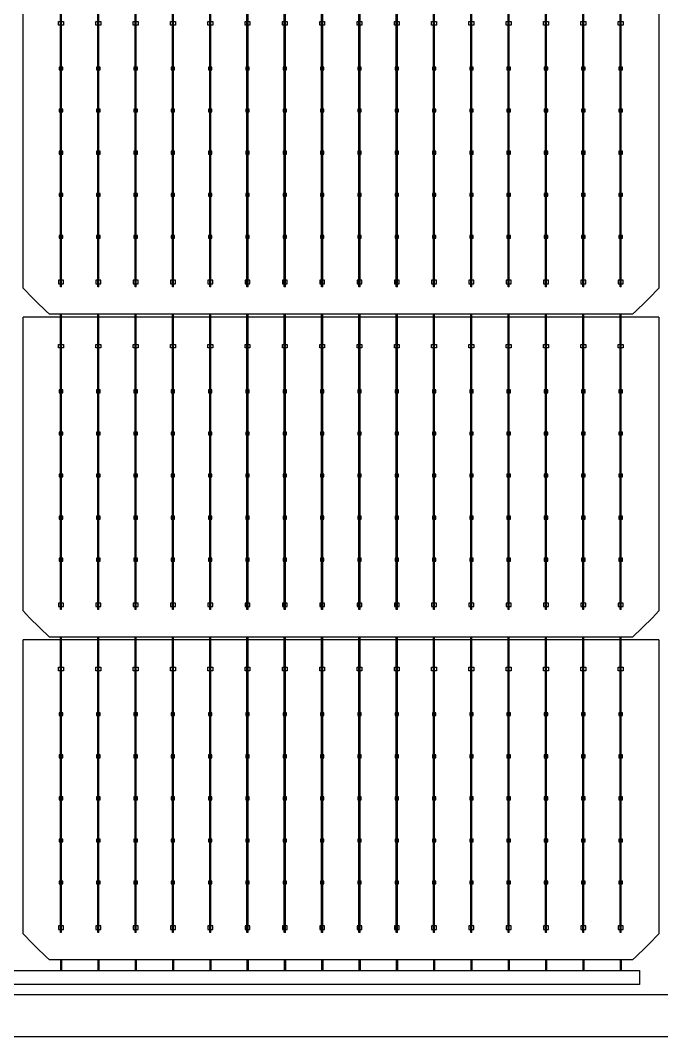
# Model space of a CAD drawing. Header units: millimetres. Extents: x 10297564 to 11610295, y -9287743 to -8409454.
# Drawn here: x 10393034 to 10395599, y -9107605 to -9103535 of the extents above; entities that cross this region are included whole.
import ezdxf

# ---------------------------------------------------------------- set-up
doc = ezdxf.new("R2010")
doc.units = ezdxf.units.MM
doc.header["$LTSCALE"] = 100

msp = doc.modelspace()

# ---------------------------------------------------------------- linework, layer by layer
for p, q in [((10393194.1, -9104602.3), (10393194.1, -9103419.4)), ((10393198.6, -9104602.3), (10393198.6, -9103419.4)), ((10393343.3, -9104602.3), (10393343.3, -9103419.4)), ((10393347.8, -9104602.3), (10393347.8, -9103419.4)), ((10393492.6, -9104602.3), (10393492.6, -9103419.4)), ((10393497, -9104602.3), (10393497, -9103419.4)), ((10393641.8, -9104602.3), (10393641.8, -9103419.4)), ((10393646.3, -9104602.3), (10393646.3, -9103419.4)), ((10393791.1, -9104602.3), (10393791.1, -9103419.4)), ((10393795.5, -9104602.3), (10393795.5, -9103419.4)), ((10393940.3, -9104602.3), (10393940.3, -9103419.4)), ((10393944.8, -9104602.3), (10393944.8, -9103419.4)), ((10394089.6, -9104602.3), (10394089.6, -9103419.4)), ((10394094, -9104602.3), (10394094, -9103419.4)), ((10394238.8, -9104602.3), (10394238.8, -9103419.4)), ((10394243.3, -9104602.3), (10394243.3, -9103419.4)), ((10394388.1, -9104602.3), (10394388.1, -9103419.4)), ((10394392.5, -9104602.3), (10394392.5, -9103419.4)), ((10394537.3, -9104602.3), (10394537.3, -9103419.4)), ((10394541.8, -9104602.3), (10394541.8, -9103419.4)), ((10394686.6, -9104602.3), (10394686.6, -9103419.4)), ((10394691, -9104602.3), (10394691, -9103419.4)), ((10394835.8, -9104602.3), (10394835.8, -9103419.4)), ((10394840.3, -9104602.3), (10394840.3, -9103419.4)), ((10394985.1, -9104602.3), (10394985.1, -9103419.4)), ((10394989.5, -9104602.3), (10394989.5, -9103419.4)), ((10395134.3, -9104602.3), (10395134.3, -9103419.4)), ((10395138.8, -9104602.3), (10395138.8, -9103419.4)), ((10395283.6, -9104602.3), (10395283.6, -9103419.4)), ((10395288, -9104602.3), (10395288, -9103419.4)), ((10395432.8, -9104602.3), (10395432.8, -9103419.4)), ((10395437.3, -9104602.3), (10395437.3, -9103419.4)), ((10395587.1, -9104723.3), (10393045.7, -9104723.3)), ((10393194.1, -9105894.9), (10393194.1, -9104712)), ((10393198.6, -9105894.9), (10393198.6, -9104712)), ((10393343.3, -9105894.9), (10393343.3, -9104712)), ((10393347.8, -9105894.9), (10393347.8, -9104712)), ((10393492.6, -9105894.9), (10393492.6, -9104712)), ((10393497, -9105894.9), (10393497, -9104712)), ((10393641.8, -9105894.9), (10393641.8, -9104712)), ((10393646.3, -9105894.9), (10393646.3, -9104712)), ((10393791.1, -9105894.9), (10393791.1, -9104712)), ((10393795.5, -9105894.9), (10393795.5, -9104712)), ((10393940.3, -9105894.9), (10393940.3, -9104712)), ((10393944.8, -9105894.9), (10393944.8, -9104712)), ((10394089.6, -9105894.9), (10394089.6, -9104712)), ((10394094, -9105894.9), (10394094, -9104712)), ((10394238.8, -9105894.9), (10394238.8, -9104712)), ((10394243.3, -9105894.9), (10394243.3, -9104712)), ((10394388.1, -9105894.9), (10394388.1, -9104712)), ((10394392.5, -9105894.9), (10394392.5, -9104712)), ((10394537.3, -9105894.9), (10394537.3, -9104712)), ((10394541.8, -9105894.9), (10394541.8, -9104712)), ((10394686.6, -9105894.9), (10394686.6, -9104712)), ((10394691, -9105894.9), (10394691, -9104712)), ((10394835.8, -9105894.9), (10394835.8, -9104712)), ((10394840.3, -9105894.9), (10394840.3, -9104712)), ((10394985.1, -9105894.9), (10394985.1, -9104712)), ((10394989.5, -9105894.9), (10394989.5, -9104712)), ((10395134.3, -9105894.9), (10395134.3, -9104712)), ((10395138.8, -9105894.9), (10395138.8, -9104712)), ((10395283.6, -9105894.9), (10395283.6, -9104712)), ((10395288, -9105894.9), (10395288, -9104712)), ((10395432.8, -9105894.9), (10395432.8, -9104712)), ((10395437.3, -9105894.9), (10395437.3, -9104712)), ((10395587.1, -9106015.9), (10393045.7, -9106015.9)), ((10393194.1, -9107187.6), (10393194.1, -9106004.7)), ((10393198.6, -9107187.6), (10393198.6, -9106004.7)), ((10393343.3, -9107187.6), (10393343.3, -9106004.7)), ((10393347.8, -9107187.6), (10393347.8, -9106004.7)), ((10393492.6, -9107187.6), (10393492.6, -9106004.7)), ((10393497, -9107187.6), (10393497, -9106004.7)), ((10393641.8, -9107187.6), (10393641.8, -9106004.7)), ((10393646.3, -9107187.6), (10393646.3, -9106004.7)), ((10393791.1, -9107187.6), (10393791.1, -9106004.7)), ((10393795.5, -9107187.6), (10393795.5, -9106004.7)), ((10393940.3, -9107187.6), (10393940.3, -9106004.7)), ((10393944.8, -9107187.6), (10393944.8, -9106004.7)), ((10394089.6, -9107187.6), (10394089.6, -9106004.7)), ((10394094, -9107187.6), (10394094, -9106004.7)), ((10394238.8, -9107187.6), (10394238.8, -9106004.7)), ((10394243.3, -9107187.6), (10394243.3, -9106004.7)), ((10394388.1, -9107187.6), (10394388.1, -9106004.7)), ((10394392.5, -9107187.6), (10394392.5, -9106004.7)), ((10394537.3, -9107187.6), (10394537.3, -9106004.7)), ((10394541.8, -9107187.6), (10394541.8, -9106004.7)), ((10394686.6, -9107187.6), (10394686.6, -9106004.7)), ((10394691, -9107187.6), (10394691, -9106004.7)), ((10394835.8, -9107187.6), (10394835.8, -9106004.7)), ((10394840.3, -9107187.6), (10394840.3, -9106004.7)), ((10394985.1, -9107187.6), (10394985.1, -9106004.7)), ((10394989.5, -9107187.6), (10394989.5, -9106004.7)), ((10395134.3, -9107187.6), (10395134.3, -9106004.7)), ((10395138.8, -9107187.6), (10395138.8, -9106004.7)), ((10395283.6, -9107187.6), (10395283.6, -9106004.7)), ((10395288, -9107187.6), (10395288, -9106004.7)), ((10395432.8, -9107187.6), (10395432.8, -9106004.7)), ((10395437.3, -9107187.6), (10395437.3, -9106004.7)), ((10393194.1, -9107297.4), (10393194.1, -9107339.3)), ((10393198.6, -9107297.4), (10393198.6, -9107339.3)), ((10393343.3, -9107297.4), (10393343.3, -9107339.3)), ((10393347.8, -9107297.4), (10393347.8, -9107339.3)), ((10393492.6, -9107297.4), (10393492.6, -9107339.3)), ((10393497, -9107297.4), (10393497, -9107339.3)), ((10393641.8, -9107297.4), (10393641.8, -9107339.3)), ((10393646.3, -9107297.4), (10393646.3, -9107339.3)), ((10393791.1, -9107297.4), (10393791.1, -9107339.3)), ((10393795.5, -9107297.4), (10393795.5, -9107339.3)), ((10393940.3, -9107297.4), (10393940.3, -9107339.3)), ((10393944.8, -9107297.4), (10393944.8, -9107339.3)), ((10394089.6, -9107297.4), (10394089.6, -9107339.3)), ((10394094, -9107297.4), (10394094, -9107339.3)), ((10394238.8, -9107297.4), (10394238.8, -9107339.3)), ((10394243.3, -9107297.4), (10394243.3, -9107339.3)), ((10394388.1, -9107297.4), (10394388.1, -9107339.3)), ((10394392.5, -9107297.4), (10394392.5, -9107339.3)), ((10394537.3, -9107297.4), (10394537.3, -9107339.3)), ((10394541.8, -9107297.4), (10394541.8, -9107339.3)), ((10394686.6, -9107297.4), (10394686.6, -9107339.3)), ((10394691, -9107297.4), (10394691, -9107339.3)), ((10394835.8, -9107297.4), (10394835.8, -9107339.3)), ((10394840.3, -9107297.4), (10394840.3, -9107339.3)), ((10394985.1, -9107297.4), (10394985.1, -9107339.3)), ((10394989.5, -9107297.4), (10394989.5, -9107339.3)), ((10395134.3, -9107297.4), (10395134.3, -9107339.3)), ((10395138.8, -9107297.4), (10395138.8, -9107339.3)), ((10395283.6, -9107297.4), (10395283.6, -9107339.3)), ((10395288, -9107297.4), (10395288, -9107339.3)), ((10395432.8, -9107297.4), (10395432.8, -9107339.3)), ((10395437.3, -9107297.4), (10395437.3, -9107339.3))]:
    msp.add_line(p, q)
for points in [[(10390262.3, -9073235.9), (10406065.8, -9073235.9), (10406065.8, -9107604.7), (10390262.3, -9107604.7)], [(10390429.7, -9073403.3), (10405898.4, -9073403.3), (10405898.4, -9107437.3), (10390429.7, -9107437.3)], [(10393186.6, -9103554.3), (10393186.6, -9103540.4), (10393206.1, -9103540.4), (10393206.1, -9103554.3)], [(10393335.8, -9103554.3), (10393335.8, -9103540.4), (10393355.3, -9103540.4), (10393355.3, -9103554.3)], [(10393485.1, -9103554.3), (10393485.1, -9103540.4), (10393504.6, -9103540.4), (10393504.6, -9103554.3)], [(10393634.3, -9103554.3), (10393634.3, -9103540.4), (10393653.8, -9103540.4), (10393653.8, -9103554.3)], [(10393783.5, -9103554.3), (10393783.5, -9103540.4), (10393803.1, -9103540.4), (10393803.1, -9103554.3)], [(10393932.8, -9103554.3), (10393932.8, -9103540.4), (10393952.3, -9103540.4), (10393952.3, -9103554.3)], [(10394082, -9103554.3), (10394082, -9103540.4), (10394101.6, -9103540.4), (10394101.6, -9103554.3)], [(10394231.3, -9103554.3), (10394231.3, -9103540.4), (10394250.8, -9103540.4), (10394250.8, -9103554.3)], [(10394380.5, -9103554.3), (10394380.5, -9103540.4), (10394400.1, -9103540.4), (10394400.1, -9103554.3)], [(10394529.8, -9103554.3), (10394529.8, -9103540.4), (10394549.3, -9103540.4), (10394549.3, -9103554.3)], [(10394679, -9103554.3), (10394679, -9103540.4), (10394698.6, -9103540.4), (10394698.6, -9103554.3)], [(10394828.3, -9103554.3), (10394828.3, -9103540.4), (10394847.8, -9103540.4), (10394847.8, -9103554.3)], [(10394977.5, -9103554.3), (10394977.5, -9103540.4), (10394997.1, -9103540.4), (10394997.1, -9103554.3)], [(10395126.8, -9103554.3), (10395126.8, -9103540.4), (10395146.3, -9103540.4), (10395146.3, -9103554.3)], [(10395276, -9103554.3), (10395276, -9103540.4), (10395295.6, -9103540.4), (10395295.6, -9103554.3)], [(10395425.3, -9103554.3), (10395425.3, -9103540.4), (10395444.8, -9103540.4), (10395444.8, -9103554.3)], [(10393203.3, -9103722.7), (10393189.3, -9103722.7), (10393189.3, -9103733.8), (10393203.3, -9103733.8)], [(10393352.5, -9103722.7), (10393338.6, -9103722.7), (10393338.6, -9103733.8), (10393352.5, -9103733.8)], [(10393501.8, -9103722.7), (10393487.8, -9103722.7), (10393487.8, -9103733.8), (10393501.8, -9103733.8)], [(10393651, -9103722.7), (10393637.1, -9103722.7), (10393637.1, -9103733.8), (10393651, -9103733.8)], [(10393800.3, -9103722.7), (10393786.3, -9103722.7), (10393786.3, -9103733.8), (10393800.3, -9103733.8)], [(10393949.5, -9103722.7), (10393935.6, -9103722.7), (10393935.6, -9103733.8), (10393949.5, -9103733.8)], [(10394098.8, -9103722.7), (10394084.8, -9103722.7), (10394084.8, -9103733.8), (10394098.8, -9103733.8)], [(10394248, -9103722.7), (10394234.1, -9103722.7), (10394234.1, -9103733.8), (10394248, -9103733.8)], [(10394397.3, -9103722.7), (10394383.3, -9103722.7), (10394383.3, -9103733.8), (10394397.3, -9103733.8)], [(10394546.5, -9103722.7), (10394532.6, -9103722.7), (10394532.6, -9103733.8), (10394546.5, -9103733.8)], [(10394695.8, -9103722.7), (10394681.8, -9103722.7), (10394681.8, -9103733.8), (10394695.8, -9103733.8)], [(10394845, -9103722.7), (10394831.1, -9103722.7), (10394831.1, -9103733.8), (10394845, -9103733.8)], [(10394994.3, -9103722.7), (10394980.3, -9103722.7), (10394980.3, -9103733.8), (10394994.3, -9103733.8)], [(10395143.5, -9103722.7), (10395129.6, -9103722.7), (10395129.6, -9103733.8), (10395143.5, -9103733.8)], [(10395292.8, -9103722.7), (10395278.8, -9103722.7), (10395278.8, -9103733.8), (10395292.8, -9103733.8)], [(10395442, -9103722.7), (10395428.1, -9103722.7), (10395428.1, -9103733.8), (10395442, -9103733.8)], [(10393203.3, -9103891.2), (10393189.3, -9103891.2), (10393189.3, -9103902.3), (10393203.3, -9103902.3)], [(10393352.5, -9103891.2), (10393338.6, -9103891.2), (10393338.6, -9103902.3), (10393352.5, -9103902.3)], [(10393501.8, -9103891.2), (10393487.8, -9103891.2), (10393487.8, -9103902.3), (10393501.8, -9103902.3)], [(10393651, -9103891.2), (10393637.1, -9103891.2), (10393637.1, -9103902.3), (10393651, -9103902.3)], [(10393800.3, -9103891.2), (10393786.3, -9103891.2), (10393786.3, -9103902.3), (10393800.3, -9103902.3)], [(10393949.5, -9103891.2), (10393935.6, -9103891.2), (10393935.6, -9103902.3), (10393949.5, -9103902.3)], [(10394098.8, -9103891.2), (10394084.8, -9103891.2), (10394084.8, -9103902.3), (10394098.8, -9103902.3)], [(10394248, -9103891.2), (10394234.1, -9103891.2), (10394234.1, -9103902.3), (10394248, -9103902.3)], [(10394397.3, -9103891.2), (10394383.3, -9103891.2), (10394383.3, -9103902.3), (10394397.3, -9103902.3)], [(10394546.5, -9103891.2), (10394532.6, -9103891.2), (10394532.6, -9103902.3), (10394546.5, -9103902.3)], [(10394695.8, -9103891.2), (10394681.8, -9103891.2), (10394681.8, -9103902.3), (10394695.8, -9103902.3)], [(10394845, -9103891.2), (10394831.1, -9103891.2), (10394831.1, -9103902.3), (10394845, -9103902.3)], [(10394994.3, -9103891.2), (10394980.3, -9103891.2), (10394980.3, -9103902.3), (10394994.3, -9103902.3)], [(10395143.5, -9103891.2), (10395129.6, -9103891.2), (10395129.6, -9103902.3), (10395143.5, -9103902.3)], [(10395292.8, -9103891.2), (10395278.8, -9103891.2), (10395278.8, -9103902.3), (10395292.8, -9103902.3)], [(10395442, -9103891.2), (10395428.1, -9103891.2), (10395428.1, -9103902.3), (10395442, -9103902.3)], [(10393203.3, -9104059.7), (10393189.3, -9104059.7), (10393189.3, -9104070.8), (10393203.3, -9104070.8)], [(10393352.5, -9104059.7), (10393338.6, -9104059.7), (10393338.6, -9104070.8), (10393352.5, -9104070.8)], [(10393501.8, -9104059.7), (10393487.8, -9104059.7), (10393487.8, -9104070.8), (10393501.8, -9104070.8)], [(10393651, -9104059.7), (10393637.1, -9104059.7), (10393637.1, -9104070.8), (10393651, -9104070.8)], [(10393800.3, -9104059.7), (10393786.3, -9104059.7), (10393786.3, -9104070.8), (10393800.3, -9104070.8)], [(10393949.5, -9104059.7), (10393935.6, -9104059.7), (10393935.6, -9104070.8), (10393949.5, -9104070.8)], [(10394098.8, -9104059.7), (10394084.8, -9104059.7), (10394084.8, -9104070.8), (10394098.8, -9104070.8)], [(10394248, -9104059.7), (10394234.1, -9104059.7), (10394234.1, -9104070.8), (10394248, -9104070.8)], [(10394397.3, -9104059.7), (10394383.3, -9104059.7), (10394383.3, -9104070.8), (10394397.3, -9104070.8)], [(10394546.5, -9104059.7), (10394532.6, -9104059.7), (10394532.6, -9104070.8), (10394546.5, -9104070.8)], [(10394695.8, -9104059.7), (10394681.8, -9104059.7), (10394681.8, -9104070.8), (10394695.8, -9104070.8)], [(10394845, -9104059.7), (10394831.1, -9104059.7), (10394831.1, -9104070.8), (10394845, -9104070.8)], [(10394994.3, -9104059.7), (10394980.3, -9104059.7), (10394980.3, -9104070.8), (10394994.3, -9104070.8)], [(10395143.5, -9104059.7), (10395129.6, -9104059.7), (10395129.6, -9104070.8), (10395143.5, -9104070.8)], [(10395292.8, -9104059.7), (10395278.8, -9104059.7), (10395278.8, -9104070.8), (10395292.8, -9104070.8)], [(10395442, -9104059.7), (10395428.1, -9104059.7), (10395428.1, -9104070.8), (10395442, -9104070.8)], [(10393203.3, -9104228.2), (10393189.3, -9104228.2), (10393189.3, -9104239.3), (10393203.3, -9104239.3)], [(10393352.5, -9104228.2), (10393338.6, -9104228.2), (10393338.6, -9104239.3), (10393352.5, -9104239.3)], [(10393501.8, -9104228.2), (10393487.8, -9104228.2), (10393487.8, -9104239.3), (10393501.8, -9104239.3)], [(10393651, -9104228.2), (10393637.1, -9104228.2), (10393637.1, -9104239.3), (10393651, -9104239.3)], [(10393800.3, -9104228.2), (10393786.3, -9104228.2), (10393786.3, -9104239.3), (10393800.3, -9104239.3)], [(10393949.5, -9104228.2), (10393935.6, -9104228.2), (10393935.6, -9104239.3), (10393949.5, -9104239.3)], [(10394098.8, -9104228.2), (10394084.8, -9104228.2), (10394084.8, -9104239.3), (10394098.8, -9104239.3)], [(10394248, -9104228.2), (10394234.1, -9104228.2), (10394234.1, -9104239.3), (10394248, -9104239.3)], [(10394397.3, -9104228.2), (10394383.3, -9104228.2), (10394383.3, -9104239.3), (10394397.3, -9104239.3)], [(10394546.5, -9104228.2), (10394532.6, -9104228.2), (10394532.6, -9104239.3), (10394546.5, -9104239.3)], [(10394695.8, -9104228.2), (10394681.8, -9104228.2), (10394681.8, -9104239.3), (10394695.8, -9104239.3)], [(10394845, -9104228.2), (10394831.1, -9104228.2), (10394831.1, -9104239.3), (10394845, -9104239.3)], [(10394994.3, -9104228.2), (10394980.3, -9104228.2), (10394980.3, -9104239.3), (10394994.3, -9104239.3)], [(10395143.5, -9104228.2), (10395129.6, -9104228.2), (10395129.6, -9104239.3), (10395143.5, -9104239.3)], [(10395292.8, -9104228.2), (10395278.8, -9104228.2), (10395278.8, -9104239.3), (10395292.8, -9104239.3)], [(10395442, -9104228.2), (10395428.1, -9104228.2), (10395428.1, -9104239.3), (10395442, -9104239.3)], [(10393203.3, -9104396.7), (10393189.3, -9104396.7), (10393189.3, -9104407.8), (10393203.3, -9104407.8)], [(10393352.5, -9104396.7), (10393338.6, -9104396.7), (10393338.6, -9104407.8), (10393352.5, -9104407.8)], [(10393501.8, -9104396.7), (10393487.8, -9104396.7), (10393487.8, -9104407.8), (10393501.8, -9104407.8)], [(10393651, -9104396.7), (10393637.1, -9104396.7), (10393637.1, -9104407.8), (10393651, -9104407.8)], [(10393800.3, -9104396.7), (10393786.3, -9104396.7), (10393786.3, -9104407.8), (10393800.3, -9104407.8)], [(10393949.5, -9104396.7), (10393935.6, -9104396.7), (10393935.6, -9104407.8), (10393949.5, -9104407.8)], [(10394098.8, -9104396.7), (10394084.8, -9104396.7), (10394084.8, -9104407.8), (10394098.8, -9104407.8)], [(10394248, -9104396.7), (10394234.1, -9104396.7), (10394234.1, -9104407.8), (10394248, -9104407.8)], [(10394397.3, -9104396.7), (10394383.3, -9104396.7), (10394383.3, -9104407.8), (10394397.3, -9104407.8)], [(10394546.5, -9104396.7), (10394532.6, -9104396.7), (10394532.6, -9104407.8), (10394546.5, -9104407.8)], [(10394695.8, -9104396.7), (10394681.8, -9104396.7), (10394681.8, -9104407.8), (10394695.8, -9104407.8)], [(10394845, -9104396.7), (10394831.1, -9104396.7), (10394831.1, -9104407.8), (10394845, -9104407.8)], [(10394994.3, -9104396.7), (10394980.3, -9104396.7), (10394980.3, -9104407.8), (10394994.3, -9104407.8)], [(10395143.5, -9104396.7), (10395129.6, -9104396.7), (10395129.6, -9104407.8), (10395143.5, -9104407.8)], [(10395292.8, -9104396.7), (10395278.8, -9104396.7), (10395278.8, -9104407.8), (10395292.8, -9104407.8)], [(10395442, -9104396.7), (10395428.1, -9104396.7), (10395428.1, -9104407.8), (10395442, -9104407.8)], [(10393186.6, -9104576.2), (10393186.6, -9104590.1), (10393206.1, -9104590.1), (10393206.1, -9104576.2)], [(10393335.8, -9104576.2), (10393335.8, -9104590.1), (10393355.3, -9104590.1), (10393355.3, -9104576.2)], [(10393485.1, -9104576.2), (10393485.1, -9104590.1), (10393504.6, -9104590.1), (10393504.6, -9104576.2)], [(10393634.3, -9104576.2), (10393634.3, -9104590.1), (10393653.8, -9104590.1), (10393653.8, -9104576.2)], [(10393783.5, -9104576.2), (10393783.5, -9104590.1), (10393803.1, -9104590.1), (10393803.1, -9104576.2)], [(10393932.8, -9104576.2), (10393932.8, -9104590.1), (10393952.3, -9104590.1), (10393952.3, -9104576.2)], [(10394082, -9104576.2), (10394082, -9104590.1), (10394101.6, -9104590.1), (10394101.6, -9104576.2)], [(10394231.3, -9104576.2), (10394231.3, -9104590.1), (10394250.8, -9104590.1), (10394250.8, -9104576.2)], [(10394380.5, -9104576.2), (10394380.5, -9104590.1), (10394400.1, -9104590.1), (10394400.1, -9104576.2)], [(10394529.8, -9104576.2), (10394529.8, -9104590.1), (10394549.3, -9104590.1), (10394549.3, -9104576.2)], [(10394679, -9104576.2), (10394679, -9104590.1), (10394698.6, -9104590.1), (10394698.6, -9104576.2)], [(10394828.3, -9104576.2), (10394828.3, -9104590.1), (10394847.8, -9104590.1), (10394847.8, -9104576.2)], [(10394977.5, -9104576.2), (10394977.5, -9104590.1), (10394997.1, -9104590.1), (10394997.1, -9104576.2)], [(10395126.8, -9104576.2), (10395126.8, -9104590.1), (10395146.3, -9104590.1), (10395146.3, -9104576.2)], [(10395276, -9104576.2), (10395276, -9104590.1), (10395295.6, -9104590.1), (10395295.6, -9104576.2)], [(10395425.3, -9104576.2), (10395425.3, -9104590.1), (10395444.8, -9104590.1), (10395444.8, -9104576.2)], [(10393186.6, -9104847), (10393186.6, -9104833), (10393206.1, -9104833), (10393206.1, -9104847)], [(10393335.8, -9104847), (10393335.8, -9104833), (10393355.3, -9104833), (10393355.3, -9104847)], [(10393485.1, -9104847), (10393485.1, -9104833), (10393504.6, -9104833), (10393504.6, -9104847)], [(10393634.3, -9104847), (10393634.3, -9104833), (10393653.8, -9104833), (10393653.8, -9104847)], [(10393783.5, -9104847), (10393783.5, -9104833), (10393803.1, -9104833), (10393803.1, -9104847)], [(10393932.8, -9104847), (10393932.8, -9104833), (10393952.3, -9104833), (10393952.3, -9104847)], [(10394082, -9104847), (10394082, -9104833), (10394101.6, -9104833), (10394101.6, -9104847)], [(10394231.3, -9104847), (10394231.3, -9104833), (10394250.8, -9104833), (10394250.8, -9104847)], [(10394380.5, -9104847), (10394380.5, -9104833), (10394400.1, -9104833), (10394400.1, -9104847)], [(10394529.8, -9104847), (10394529.8, -9104833), (10394549.3, -9104833), (10394549.3, -9104847)], [(10394679, -9104847), (10394679, -9104833), (10394698.6, -9104833), (10394698.6, -9104847)], [(10394828.3, -9104847), (10394828.3, -9104833), (10394847.8, -9104833), (10394847.8, -9104847)], [(10394977.5, -9104847), (10394977.5, -9104833), (10394997.1, -9104833), (10394997.1, -9104847)], [(10395126.8, -9104847), (10395126.8, -9104833), (10395146.3, -9104833), (10395146.3, -9104847)], [(10395276, -9104847), (10395276, -9104833), (10395295.6, -9104833), (10395295.6, -9104847)], [(10395425.3, -9104847), (10395425.3, -9104833), (10395444.8, -9104833), (10395444.8, -9104847)], [(10393203.3, -9105015.4), (10393189.3, -9105015.4), (10393189.3, -9105026.5), (10393203.3, -9105026.5)], [(10393352.5, -9105015.4), (10393338.6, -9105015.4), (10393338.6, -9105026.5), (10393352.5, -9105026.5)], [(10393501.8, -9105015.4), (10393487.8, -9105015.4), (10393487.8, -9105026.5), (10393501.8, -9105026.5)], [(10393651, -9105015.4), (10393637.1, -9105015.4), (10393637.1, -9105026.5), (10393651, -9105026.5)], [(10393800.3, -9105015.4), (10393786.3, -9105015.4), (10393786.3, -9105026.5), (10393800.3, -9105026.5)], [(10393949.5, -9105015.4), (10393935.6, -9105015.4), (10393935.6, -9105026.5), (10393949.5, -9105026.5)], [(10394098.8, -9105015.4), (10394084.8, -9105015.4), (10394084.8, -9105026.5), (10394098.8, -9105026.5)], [(10394248, -9105015.4), (10394234.1, -9105015.4), (10394234.1, -9105026.5), (10394248, -9105026.5)], [(10394397.3, -9105015.4), (10394383.3, -9105015.4), (10394383.3, -9105026.5), (10394397.3, -9105026.5)], [(10394546.5, -9105015.4), (10394532.6, -9105015.4), (10394532.6, -9105026.5), (10394546.5, -9105026.5)], [(10394695.8, -9105015.4), (10394681.8, -9105015.4), (10394681.8, -9105026.5), (10394695.8, -9105026.5)], [(10394845, -9105015.4), (10394831.1, -9105015.4), (10394831.1, -9105026.5), (10394845, -9105026.5)], [(10394994.3, -9105015.4), (10394980.3, -9105015.4), (10394980.3, -9105026.5), (10394994.3, -9105026.5)], [(10395143.5, -9105015.4), (10395129.6, -9105015.4), (10395129.6, -9105026.5), (10395143.5, -9105026.5)], [(10395292.8, -9105015.4), (10395278.8, -9105015.4), (10395278.8, -9105026.5), (10395292.8, -9105026.5)], [(10395442, -9105015.4), (10395428.1, -9105015.4), (10395428.1, -9105026.5), (10395442, -9105026.5)], [(10393203.3, -9105183.9), (10393189.3, -9105183.9), (10393189.3, -9105195), (10393203.3, -9105195)], [(10393352.5, -9105183.9), (10393338.6, -9105183.9), (10393338.6, -9105195), (10393352.5, -9105195)], [(10393501.8, -9105183.9), (10393487.8, -9105183.9), (10393487.8, -9105195), (10393501.8, -9105195)], [(10393651, -9105183.9), (10393637.1, -9105183.9), (10393637.1, -9105195), (10393651, -9105195)], [(10393800.3, -9105183.9), (10393786.3, -9105183.9), (10393786.3, -9105195), (10393800.3, -9105195)], [(10393949.5, -9105183.9), (10393935.6, -9105183.9), (10393935.6, -9105195), (10393949.5, -9105195)], [(10394098.8, -9105183.9), (10394084.8, -9105183.9), (10394084.8, -9105195), (10394098.8, -9105195)], [(10394248, -9105183.9), (10394234.1, -9105183.9), (10394234.1, -9105195), (10394248, -9105195)], [(10394397.3, -9105183.9), (10394383.3, -9105183.9), (10394383.3, -9105195), (10394397.3, -9105195)], [(10394546.5, -9105183.9), (10394532.6, -9105183.9), (10394532.6, -9105195), (10394546.5, -9105195)], [(10394695.8, -9105183.9), (10394681.8, -9105183.9), (10394681.8, -9105195), (10394695.8, -9105195)], [(10394845, -9105183.9), (10394831.1, -9105183.9), (10394831.1, -9105195), (10394845, -9105195)], [(10394994.3, -9105183.9), (10394980.3, -9105183.9), (10394980.3, -9105195), (10394994.3, -9105195)], [(10395143.5, -9105183.9), (10395129.6, -9105183.9), (10395129.6, -9105195), (10395143.5, -9105195)], [(10395292.8, -9105183.9), (10395278.8, -9105183.9), (10395278.8, -9105195), (10395292.8, -9105195)], [(10395442, -9105183.9), (10395428.1, -9105183.9), (10395428.1, -9105195), (10395442, -9105195)], [(10393203.3, -9105352.3), (10393189.3, -9105352.3), (10393189.3, -9105363.5), (10393203.3, -9105363.5)], [(10393352.5, -9105352.3), (10393338.6, -9105352.3), (10393338.6, -9105363.5), (10393352.5, -9105363.5)], [(10393501.8, -9105352.3), (10393487.8, -9105352.3), (10393487.8, -9105363.5), (10393501.8, -9105363.5)], [(10393651, -9105352.3), (10393637.1, -9105352.3), (10393637.1, -9105363.5), (10393651, -9105363.5)], [(10393800.3, -9105352.3), (10393786.3, -9105352.3), (10393786.3, -9105363.5), (10393800.3, -9105363.5)], [(10393949.5, -9105352.3), (10393935.6, -9105352.3), (10393935.6, -9105363.5), (10393949.5, -9105363.5)], [(10394098.8, -9105352.3), (10394084.8, -9105352.3), (10394084.8, -9105363.5), (10394098.8, -9105363.5)], [(10394248, -9105352.3), (10394234.1, -9105352.3), (10394234.1, -9105363.5), (10394248, -9105363.5)], [(10394397.3, -9105352.3), (10394383.3, -9105352.3), (10394383.3, -9105363.5), (10394397.3, -9105363.5)], [(10394546.5, -9105352.3), (10394532.6, -9105352.3), (10394532.6, -9105363.5), (10394546.5, -9105363.5)], [(10394695.8, -9105352.3), (10394681.8, -9105352.3), (10394681.8, -9105363.5), (10394695.8, -9105363.5)], [(10394845, -9105352.3), (10394831.1, -9105352.3), (10394831.1, -9105363.5), (10394845, -9105363.5)], [(10394994.3, -9105352.3), (10394980.3, -9105352.3), (10394980.3, -9105363.5), (10394994.3, -9105363.5)], [(10395143.5, -9105352.3), (10395129.6, -9105352.3), (10395129.6, -9105363.5), (10395143.5, -9105363.5)], [(10395292.8, -9105352.3), (10395278.8, -9105352.3), (10395278.8, -9105363.5), (10395292.8, -9105363.5)], [(10395442, -9105352.3), (10395428.1, -9105352.3), (10395428.1, -9105363.5), (10395442, -9105363.5)], [(10393203.3, -9105520.8), (10393189.3, -9105520.8), (10393189.3, -9105532), (10393203.3, -9105532)], [(10393352.5, -9105520.8), (10393338.6, -9105520.8), (10393338.6, -9105532), (10393352.5, -9105532)], [(10393501.8, -9105520.8), (10393487.8, -9105520.8), (10393487.8, -9105532), (10393501.8, -9105532)], [(10393651, -9105520.8), (10393637.1, -9105520.8), (10393637.1, -9105532), (10393651, -9105532)], [(10393800.3, -9105520.8), (10393786.3, -9105520.8), (10393786.3, -9105532), (10393800.3, -9105532)], [(10393949.5, -9105520.8), (10393935.6, -9105520.8), (10393935.6, -9105532), (10393949.5, -9105532)], [(10394098.8, -9105520.8), (10394084.8, -9105520.8), (10394084.8, -9105532), (10394098.8, -9105532)], [(10394248, -9105520.8), (10394234.1, -9105520.8), (10394234.1, -9105532), (10394248, -9105532)], [(10394397.3, -9105520.8), (10394383.3, -9105520.8), (10394383.3, -9105532), (10394397.3, -9105532)], [(10394546.5, -9105520.8), (10394532.6, -9105520.8), (10394532.6, -9105532), (10394546.5, -9105532)], [(10394695.8, -9105520.8), (10394681.8, -9105520.8), (10394681.8, -9105532), (10394695.8, -9105532)], [(10394845, -9105520.8), (10394831.1, -9105520.8), (10394831.1, -9105532), (10394845, -9105532)], [(10394994.3, -9105520.8), (10394980.3, -9105520.8), (10394980.3, -9105532), (10394994.3, -9105532)], [(10395143.5, -9105520.8), (10395129.6, -9105520.8), (10395129.6, -9105532), (10395143.5, -9105532)], [(10395292.8, -9105520.8), (10395278.8, -9105520.8), (10395278.8, -9105532), (10395292.8, -9105532)], [(10395442, -9105520.8), (10395428.1, -9105520.8), (10395428.1, -9105532), (10395442, -9105532)], [(10393203.3, -9105689.3), (10393189.3, -9105689.3), (10393189.3, -9105700.5), (10393203.3, -9105700.5)], [(10393352.5, -9105689.3), (10393338.6, -9105689.3), (10393338.6, -9105700.5), (10393352.5, -9105700.5)], [(10393501.8, -9105689.3), (10393487.8, -9105689.3), (10393487.8, -9105700.5), (10393501.8, -9105700.5)], [(10393651, -9105689.3), (10393637.1, -9105689.3), (10393637.1, -9105700.5), (10393651, -9105700.5)], [(10393800.3, -9105689.3), (10393786.3, -9105689.3), (10393786.3, -9105700.5), (10393800.3, -9105700.5)], [(10393949.5, -9105689.3), (10393935.6, -9105689.3), (10393935.6, -9105700.5), (10393949.5, -9105700.5)], [(10394098.8, -9105689.3), (10394084.8, -9105689.3), (10394084.8, -9105700.5), (10394098.8, -9105700.5)], [(10394248, -9105689.3), (10394234.1, -9105689.3), (10394234.1, -9105700.5), (10394248, -9105700.5)], [(10394397.3, -9105689.3), (10394383.3, -9105689.3), (10394383.3, -9105700.5), (10394397.3, -9105700.5)], [(10394546.5, -9105689.3), (10394532.6, -9105689.3), (10394532.6, -9105700.5), (10394546.5, -9105700.5)], [(10394695.8, -9105689.3), (10394681.8, -9105689.3), (10394681.8, -9105700.5), (10394695.8, -9105700.5)], [(10394845, -9105689.3), (10394831.1, -9105689.3), (10394831.1, -9105700.5), (10394845, -9105700.5)], [(10394994.3, -9105689.3), (10394980.3, -9105689.3), (10394980.3, -9105700.5), (10394994.3, -9105700.5)], [(10395143.5, -9105689.3), (10395129.6, -9105689.3), (10395129.6, -9105700.5), (10395143.5, -9105700.5)], [(10395292.8, -9105689.3), (10395278.8, -9105689.3), (10395278.8, -9105700.5), (10395292.8, -9105700.5)], [(10395442, -9105689.3), (10395428.1, -9105689.3), (10395428.1, -9105700.5), (10395442, -9105700.5)], [(10393186.6, -9105868.9), (10393186.6, -9105882.8), (10393206.1, -9105882.8), (10393206.1, -9105868.9)], [(10393335.8, -9105868.9), (10393335.8, -9105882.8), (10393355.3, -9105882.8), (10393355.3, -9105868.9)], [(10393485.1, -9105868.9), (10393485.1, -9105882.8), (10393504.6, -9105882.8), (10393504.6, -9105868.9)], [(10393634.3, -9105868.9), (10393634.3, -9105882.8), (10393653.8, -9105882.8), (10393653.8, -9105868.9)], [(10393783.5, -9105868.9), (10393783.5, -9105882.8), (10393803.1, -9105882.8), (10393803.1, -9105868.9)], [(10393932.8, -9105868.9), (10393932.8, -9105882.8), (10393952.3, -9105882.8), (10393952.3, -9105868.9)], [(10394082, -9105868.9), (10394082, -9105882.8), (10394101.6, -9105882.8), (10394101.6, -9105868.9)], [(10394231.3, -9105868.9), (10394231.3, -9105882.8), (10394250.8, -9105882.8), (10394250.8, -9105868.9)], [(10394380.5, -9105868.9), (10394380.5, -9105882.8), (10394400.1, -9105882.8), (10394400.1, -9105868.9)], [(10394529.8, -9105868.9), (10394529.8, -9105882.8), (10394549.3, -9105882.8), (10394549.3, -9105868.9)], [(10394679, -9105868.9), (10394679, -9105882.8), (10394698.6, -9105882.8), (10394698.6, -9105868.9)], [(10394828.3, -9105868.9), (10394828.3, -9105882.8), (10394847.8, -9105882.8), (10394847.8, -9105868.9)], [(10394977.5, -9105868.9), (10394977.5, -9105882.8), (10394997.1, -9105882.8), (10394997.1, -9105868.9)], [(10395126.8, -9105868.9), (10395126.8, -9105882.8), (10395146.3, -9105882.8), (10395146.3, -9105868.9)], [(10395276, -9105868.9), (10395276, -9105882.8), (10395295.6, -9105882.8), (10395295.6, -9105868.9)], [(10395425.3, -9105868.9), (10395425.3, -9105882.8), (10395444.8, -9105882.8), (10395444.8, -9105868.9)], [(10393186.6, -9106139.7), (10393186.6, -9106125.7), (10393206.1, -9106125.7), (10393206.1, -9106139.7)], [(10393335.8, -9106139.7), (10393335.8, -9106125.7), (10393355.3, -9106125.7), (10393355.3, -9106139.7)], [(10393485.1, -9106139.7), (10393485.1, -9106125.7), (10393504.6, -9106125.7), (10393504.6, -9106139.7)], [(10393634.3, -9106139.7), (10393634.3, -9106125.7), (10393653.8, -9106125.7), (10393653.8, -9106139.7)], [(10393783.5, -9106139.7), (10393783.5, -9106125.7), (10393803.1, -9106125.7), (10393803.1, -9106139.7)], [(10393932.8, -9106139.7), (10393932.8, -9106125.7), (10393952.3, -9106125.7), (10393952.3, -9106139.7)], [(10394082, -9106139.7), (10394082, -9106125.7), (10394101.6, -9106125.7), (10394101.6, -9106139.7)], [(10394231.3, -9106139.7), (10394231.3, -9106125.7), (10394250.8, -9106125.7), (10394250.8, -9106139.7)], [(10394380.5, -9106139.7), (10394380.5, -9106125.7), (10394400.1, -9106125.7), (10394400.1, -9106139.7)], [(10394529.8, -9106139.7), (10394529.8, -9106125.7), (10394549.3, -9106125.7), (10394549.3, -9106139.7)], [(10394679, -9106139.7), (10394679, -9106125.7), (10394698.6, -9106125.7), (10394698.6, -9106139.7)], [(10394828.3, -9106139.7), (10394828.3, -9106125.7), (10394847.8, -9106125.7), (10394847.8, -9106139.7)], [(10394977.5, -9106139.7), (10394977.5, -9106125.7), (10394997.1, -9106125.7), (10394997.1, -9106139.7)], [(10395126.8, -9106139.7), (10395126.8, -9106125.7), (10395146.3, -9106125.7), (10395146.3, -9106139.7)], [(10395276, -9106139.7), (10395276, -9106125.7), (10395295.6, -9106125.7), (10395295.6, -9106139.7)], [(10395425.3, -9106139.7), (10395425.3, -9106125.7), (10395444.8, -9106125.7), (10395444.8, -9106139.7)], [(10393203.3, -9106308), (10393189.3, -9106308), (10393189.3, -9106319.2), (10393203.3, -9106319.2)], [(10393352.5, -9106308), (10393338.6, -9106308), (10393338.6, -9106319.2), (10393352.5, -9106319.2)], [(10393501.8, -9106308), (10393487.8, -9106308), (10393487.8, -9106319.2), (10393501.8, -9106319.2)], [(10393651, -9106308), (10393637.1, -9106308), (10393637.1, -9106319.2), (10393651, -9106319.2)], [(10393800.3, -9106308), (10393786.3, -9106308), (10393786.3, -9106319.2), (10393800.3, -9106319.2)], [(10393949.5, -9106308), (10393935.6, -9106308), (10393935.6, -9106319.2), (10393949.5, -9106319.2)], [(10394098.8, -9106308), (10394084.8, -9106308), (10394084.8, -9106319.2), (10394098.8, -9106319.2)], [(10394248, -9106308), (10394234.1, -9106308), (10394234.1, -9106319.2), (10394248, -9106319.2)], [(10394397.3, -9106308), (10394383.3, -9106308), (10394383.3, -9106319.2), (10394397.3, -9106319.2)], [(10394546.5, -9106308), (10394532.6, -9106308), (10394532.6, -9106319.2), (10394546.5, -9106319.2)], [(10394695.8, -9106308), (10394681.8, -9106308), (10394681.8, -9106319.2), (10394695.8, -9106319.2)], [(10394845, -9106308), (10394831.1, -9106308), (10394831.1, -9106319.2), (10394845, -9106319.2)], [(10394994.3, -9106308), (10394980.3, -9106308), (10394980.3, -9106319.2), (10394994.3, -9106319.2)], [(10395143.5, -9106308), (10395129.6, -9106308), (10395129.6, -9106319.2), (10395143.5, -9106319.2)], [(10395292.8, -9106308), (10395278.8, -9106308), (10395278.8, -9106319.2), (10395292.8, -9106319.2)], [(10395442, -9106308), (10395428.1, -9106308), (10395428.1, -9106319.2), (10395442, -9106319.2)], [(10393203.3, -9106476.5), (10393189.3, -9106476.5), (10393189.3, -9106487.7), (10393203.3, -9106487.7)], [(10393352.5, -9106476.5), (10393338.6, -9106476.5), (10393338.6, -9106487.7), (10393352.5, -9106487.7)], [(10393501.8, -9106476.5), (10393487.8, -9106476.5), (10393487.8, -9106487.7), (10393501.8, -9106487.7)], [(10393651, -9106476.5), (10393637.1, -9106476.5), (10393637.1, -9106487.7), (10393651, -9106487.7)], [(10393800.3, -9106476.5), (10393786.3, -9106476.5), (10393786.3, -9106487.7), (10393800.3, -9106487.7)], [(10393949.5, -9106476.5), (10393935.6, -9106476.5), (10393935.6, -9106487.7), (10393949.5, -9106487.7)], [(10394098.8, -9106476.5), (10394084.8, -9106476.5), (10394084.8, -9106487.7), (10394098.8, -9106487.7)], [(10394248, -9106476.5), (10394234.1, -9106476.5), (10394234.1, -9106487.7), (10394248, -9106487.7)], [(10394397.3, -9106476.5), (10394383.3, -9106476.5), (10394383.3, -9106487.7), (10394397.3, -9106487.7)], [(10394546.5, -9106476.5), (10394532.6, -9106476.5), (10394532.6, -9106487.7), (10394546.5, -9106487.7)], [(10394695.8, -9106476.5), (10394681.8, -9106476.5), (10394681.8, -9106487.7), (10394695.8, -9106487.7)], [(10394845, -9106476.5), (10394831.1, -9106476.5), (10394831.1, -9106487.7), (10394845, -9106487.7)], [(10394994.3, -9106476.5), (10394980.3, -9106476.5), (10394980.3, -9106487.7), (10394994.3, -9106487.7)], [(10395143.5, -9106476.5), (10395129.6, -9106476.5), (10395129.6, -9106487.7), (10395143.5, -9106487.7)], [(10395292.8, -9106476.5), (10395278.8, -9106476.5), (10395278.8, -9106487.7), (10395292.8, -9106487.7)], [(10395442, -9106476.5), (10395428.1, -9106476.5), (10395428.1, -9106487.7), (10395442, -9106487.7)], [(10393203.3, -9106645), (10393189.3, -9106645), (10393189.3, -9106656.2), (10393203.3, -9106656.2)], [(10393352.5, -9106645), (10393338.6, -9106645), (10393338.6, -9106656.2), (10393352.5, -9106656.2)], [(10393501.8, -9106645), (10393487.8, -9106645), (10393487.8, -9106656.2), (10393501.8, -9106656.2)], [(10393651, -9106645), (10393637.1, -9106645), (10393637.1, -9106656.2), (10393651, -9106656.2)], [(10393800.3, -9106645), (10393786.3, -9106645), (10393786.3, -9106656.2), (10393800.3, -9106656.2)], [(10393949.5, -9106645), (10393935.6, -9106645), (10393935.6, -9106656.2), (10393949.5, -9106656.2)], [(10394098.8, -9106645), (10394084.8, -9106645), (10394084.8, -9106656.2), (10394098.8, -9106656.2)], [(10394248, -9106645), (10394234.1, -9106645), (10394234.1, -9106656.2), (10394248, -9106656.2)], [(10394397.3, -9106645), (10394383.3, -9106645), (10394383.3, -9106656.2), (10394397.3, -9106656.2)], [(10394546.5, -9106645), (10394532.6, -9106645), (10394532.6, -9106656.2), (10394546.5, -9106656.2)], [(10394695.8, -9106645), (10394681.8, -9106645), (10394681.8, -9106656.2), (10394695.8, -9106656.2)], [(10394845, -9106645), (10394831.1, -9106645), (10394831.1, -9106656.2), (10394845, -9106656.2)], [(10394994.3, -9106645), (10394980.3, -9106645), (10394980.3, -9106656.2), (10394994.3, -9106656.2)], [(10395143.5, -9106645), (10395129.6, -9106645), (10395129.6, -9106656.2), (10395143.5, -9106656.2)], [(10395292.8, -9106645), (10395278.8, -9106645), (10395278.8, -9106656.2), (10395292.8, -9106656.2)], [(10395442, -9106645), (10395428.1, -9106645), (10395428.1, -9106656.2), (10395442, -9106656.2)], [(10393203.3, -9106813.5), (10393189.3, -9106813.5), (10393189.3, -9106824.7), (10393203.3, -9106824.7)], [(10393352.5, -9106813.5), (10393338.6, -9106813.5), (10393338.6, -9106824.7), (10393352.5, -9106824.7)], [(10393501.8, -9106813.5), (10393487.8, -9106813.5), (10393487.8, -9106824.7), (10393501.8, -9106824.7)], [(10393651, -9106813.5), (10393637.1, -9106813.5), (10393637.1, -9106824.7), (10393651, -9106824.7)], [(10393800.3, -9106813.5), (10393786.3, -9106813.5), (10393786.3, -9106824.7), (10393800.3, -9106824.7)], [(10393949.5, -9106813.5), (10393935.6, -9106813.5), (10393935.6, -9106824.7), (10393949.5, -9106824.7)], [(10394098.8, -9106813.5), (10394084.8, -9106813.5), (10394084.8, -9106824.7), (10394098.8, -9106824.7)], [(10394248, -9106813.5), (10394234.1, -9106813.5), (10394234.1, -9106824.7), (10394248, -9106824.7)], [(10394397.3, -9106813.5), (10394383.3, -9106813.5), (10394383.3, -9106824.7), (10394397.3, -9106824.7)], [(10394546.5, -9106813.5), (10394532.6, -9106813.5), (10394532.6, -9106824.7), (10394546.5, -9106824.7)], [(10394695.8, -9106813.5), (10394681.8, -9106813.5), (10394681.8, -9106824.7), (10394695.8, -9106824.7)], [(10394845, -9106813.5), (10394831.1, -9106813.5), (10394831.1, -9106824.7), (10394845, -9106824.7)], [(10394994.3, -9106813.5), (10394980.3, -9106813.5), (10394980.3, -9106824.7), (10394994.3, -9106824.7)], [(10395143.5, -9106813.5), (10395129.6, -9106813.5), (10395129.6, -9106824.7), (10395143.5, -9106824.7)], [(10395292.8, -9106813.5), (10395278.8, -9106813.5), (10395278.8, -9106824.7), (10395292.8, -9106824.7)], [(10395442, -9106813.5), (10395428.1, -9106813.5), (10395428.1, -9106824.7), (10395442, -9106824.7)], [(10393203.3, -9106982), (10393189.3, -9106982), (10393189.3, -9106993.2), (10393203.3, -9106993.2)], [(10393352.5, -9106982), (10393338.6, -9106982), (10393338.6, -9106993.2), (10393352.5, -9106993.2)], [(10393501.8, -9106982), (10393487.8, -9106982), (10393487.8, -9106993.2), (10393501.8, -9106993.2)], [(10393651, -9106982), (10393637.1, -9106982), (10393637.1, -9106993.2), (10393651, -9106993.2)], [(10393800.3, -9106982), (10393786.3, -9106982), (10393786.3, -9106993.2), (10393800.3, -9106993.2)], [(10393949.5, -9106982), (10393935.6, -9106982), (10393935.6, -9106993.2), (10393949.5, -9106993.2)], [(10394098.8, -9106982), (10394084.8, -9106982), (10394084.8, -9106993.2), (10394098.8, -9106993.2)], [(10394248, -9106982), (10394234.1, -9106982), (10394234.1, -9106993.2), (10394248, -9106993.2)], [(10394397.3, -9106982), (10394383.3, -9106982), (10394383.3, -9106993.2), (10394397.3, -9106993.2)], [(10394546.5, -9106982), (10394532.6, -9106982), (10394532.6, -9106993.2), (10394546.5, -9106993.2)], [(10394695.8, -9106982), (10394681.8, -9106982), (10394681.8, -9106993.2), (10394695.8, -9106993.2)], [(10394845, -9106982), (10394831.1, -9106982), (10394831.1, -9106993.2), (10394845, -9106993.2)], [(10394994.3, -9106982), (10394980.3, -9106982), (10394980.3, -9106993.2), (10394994.3, -9106993.2)], [(10395143.5, -9106982), (10395129.6, -9106982), (10395129.6, -9106993.2), (10395143.5, -9106993.2)], [(10395292.8, -9106982), (10395278.8, -9106982), (10395278.8, -9106993.2), (10395292.8, -9106993.2)], [(10395442, -9106982), (10395428.1, -9106982), (10395428.1, -9106993.2), (10395442, -9106993.2)], [(10393186.6, -9107161.5), (10393186.6, -9107175.5), (10393206.1, -9107175.5), (10393206.1, -9107161.5)], [(10393335.8, -9107161.5), (10393335.8, -9107175.5), (10393355.3, -9107175.5), (10393355.3, -9107161.5)], [(10393485.1, -9107161.5), (10393485.1, -9107175.5), (10393504.6, -9107175.5), (10393504.6, -9107161.5)], [(10393634.3, -9107161.5), (10393634.3, -9107175.5), (10393653.8, -9107175.5), (10393653.8, -9107161.5)], [(10393783.5, -9107161.5), (10393783.5, -9107175.5), (10393803.1, -9107175.5), (10393803.1, -9107161.5)], [(10393932.8, -9107161.5), (10393932.8, -9107175.5), (10393952.3, -9107175.5), (10393952.3, -9107161.5)], [(10394082, -9107161.5), (10394082, -9107175.5), (10394101.6, -9107175.5), (10394101.6, -9107161.5)], [(10394231.3, -9107161.5), (10394231.3, -9107175.5), (10394250.8, -9107175.5), (10394250.8, -9107161.5)], [(10394380.5, -9107161.5), (10394380.5, -9107175.5), (10394400.1, -9107175.5), (10394400.1, -9107161.5)], [(10394529.8, -9107161.5), (10394529.8, -9107175.5), (10394549.3, -9107175.5), (10394549.3, -9107161.5)], [(10394679, -9107161.5), (10394679, -9107175.5), (10394698.6, -9107175.5), (10394698.6, -9107161.5)], [(10394828.3, -9107161.5), (10394828.3, -9107175.5), (10394847.8, -9107175.5), (10394847.8, -9107161.5)], [(10394977.5, -9107161.5), (10394977.5, -9107175.5), (10394997.1, -9107175.5), (10394997.1, -9107161.5)], [(10395126.8, -9107161.5), (10395126.8, -9107175.5), (10395146.3, -9107175.5), (10395146.3, -9107161.5)], [(10395276, -9107161.5), (10395276, -9107175.5), (10395295.6, -9107175.5), (10395295.6, -9107161.5)], [(10395425.3, -9107161.5), (10395425.3, -9107175.5), (10395444.8, -9107175.5), (10395444.8, -9107161.5)], [(10395509.7, -9107395.1), (10390558, -9107395.1), (10390558, -9107339.3), (10395509.7, -9107339.3)]]:
    msp.add_lwpolyline(points, close=True)
for points in [[(10393045.7, -9104607.4), (10393045.7, -9103430.6)], [(10395587.1, -9103430.6), (10395587.1, -9104607.4)], [(10393198.6, -9104602.3), (10393194.1, -9104602.3)], [(10393347.8, -9104602.3), (10393343.3, -9104602.3)], [(10393497, -9104602.3), (10393492.6, -9104602.3)], [(10393646.3, -9104602.3), (10393641.8, -9104602.3)], [(10393795.5, -9104602.3), (10393791.1, -9104602.3)], [(10393944.8, -9104602.3), (10393940.3, -9104602.3)], [(10394094, -9104602.3), (10394089.6, -9104602.3)], [(10394243.3, -9104602.3), (10394238.8, -9104602.3)], [(10394392.5, -9104602.3), (10394388.1, -9104602.3)], [(10394541.8, -9104602.3), (10394537.3, -9104602.3)], [(10394691, -9104602.3), (10394686.6, -9104602.3)], [(10394840.3, -9104602.3), (10394835.8, -9104602.3)], [(10394989.5, -9104602.3), (10394985.1, -9104602.3)], [(10395138.8, -9104602.3), (10395134.3, -9104602.3)], [(10395288, -9104602.3), (10395283.6, -9104602.3)], [(10395437.3, -9104602.3), (10395432.8, -9104602.3)], [(10393045.7, -9105900.1), (10393045.7, -9104723.3)], [(10395482.4, -9104712.1), (10393150.4, -9104712.1)], [(10395587.1, -9104723.3), (10395587.1, -9105900.1)], [(10393198.6, -9105894.9), (10393194.1, -9105894.9)], [(10393347.8, -9105894.9), (10393343.3, -9105894.9)], [(10393497, -9105894.9), (10393492.6, -9105894.9)], [(10393646.3, -9105894.9), (10393641.8, -9105894.9)], [(10393795.5, -9105894.9), (10393791.1, -9105894.9)], [(10393944.8, -9105894.9), (10393940.3, -9105894.9)], [(10394094, -9105894.9), (10394089.6, -9105894.9)], [(10394243.3, -9105894.9), (10394238.8, -9105894.9)], [(10394392.5, -9105894.9), (10394388.1, -9105894.9)], [(10394541.8, -9105894.9), (10394537.3, -9105894.9)], [(10394691, -9105894.9), (10394686.6, -9105894.9)], [(10394840.3, -9105894.9), (10394835.8, -9105894.9)], [(10394989.5, -9105894.9), (10394985.1, -9105894.9)], [(10395138.8, -9105894.9), (10395134.3, -9105894.9)], [(10395288, -9105894.9), (10395283.6, -9105894.9)], [(10395437.3, -9105894.9), (10395432.8, -9105894.9)], [(10393045.7, -9107192.7), (10393045.7, -9106015.9)], [(10395482.4, -9106004.8), (10393150.4, -9106004.8)], [(10395587.1, -9106015.9), (10395587.1, -9107192.7)], [(10393198.6, -9107187.6), (10393194.1, -9107187.6)], [(10393347.8, -9107187.6), (10393343.3, -9107187.6)], [(10393497, -9107187.6), (10393492.6, -9107187.6)], [(10393646.3, -9107187.6), (10393641.8, -9107187.6)], [(10393795.5, -9107187.6), (10393791.1, -9107187.6)], [(10393944.8, -9107187.6), (10393940.3, -9107187.6)], [(10394094, -9107187.6), (10394089.6, -9107187.6)], [(10394243.3, -9107187.6), (10394238.8, -9107187.6)], [(10394392.5, -9107187.6), (10394388.1, -9107187.6)], [(10394541.8, -9107187.6), (10394537.3, -9107187.6)], [(10394691, -9107187.6), (10394686.6, -9107187.6)], [(10394840.3, -9107187.6), (10394835.8, -9107187.6)], [(10394989.5, -9107187.6), (10394985.1, -9107187.6)], [(10395138.8, -9107187.6), (10395134.3, -9107187.6)], [(10395288, -9107187.6), (10395283.6, -9107187.6)], [(10395437.3, -9107187.6), (10395432.8, -9107187.6)], [(10395482.4, -9107297.4), (10393150.4, -9107297.4)]]:
    msp.add_lwpolyline(points)
for centre, start, end in [((10394315, -9103442.8), 222.5369, 227.4631), ((10394317.8, -9103442.8), 312.5369, 317.4631), ((10394315, -9104735.5), 222.5369, 227.4631), ((10394317.8, -9104735.5), 312.5369, 317.4631), ((10394315, -9106028.1), 222.5369, 227.4631), ((10394317.8, -9106028.1), 312.5369, 317.4631)]:
    msp.add_arc(centre, 1722.6, start, end)

doc.saveas('drawing.dxf')
